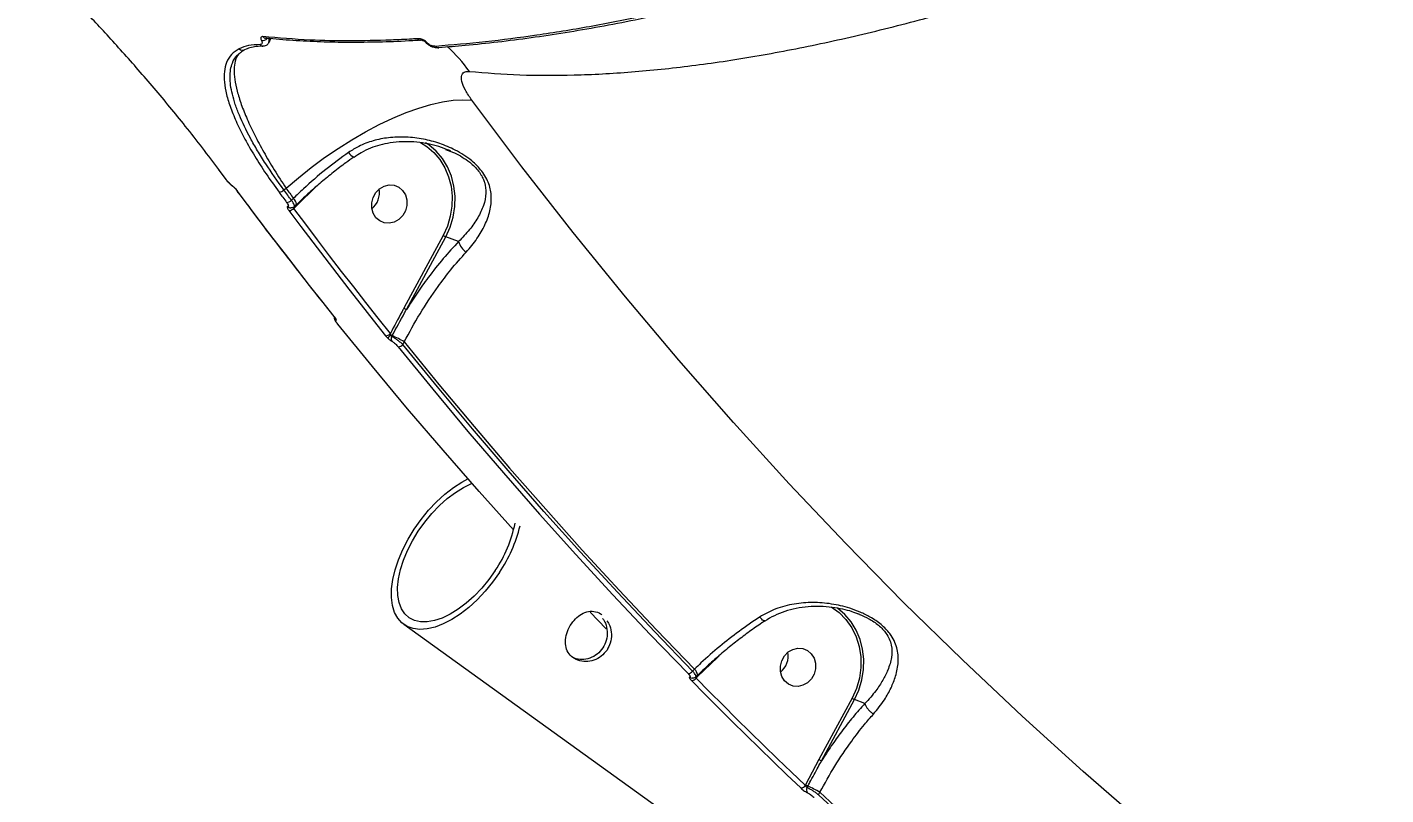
# Model space of a CAD drawing. Header units: millimetres. Extents: x -4781 to 5098, y -4410 to 4664.
# Drawn here: x -1802.5 to -1488, y -994.1 to -816.4 of the extents above; entities that cross this region are included whole.
import ezdxf

# ---------------------------------------------------------------- set-up
doc = ezdxf.new("R2010")
doc.units = ezdxf.units.MM
for name, color, linetype in [('DIKOM_ОБЪЕКТ', 7, 'Continuous'), ('DIKOM_РАЗМЕР_ЗОНА', 7, 'Continuous'), ('DIKOM_РАЗМЕР_ОБЪЕКТА', 7, 'Continuous')]:
    doc.layers.add(name, color=color, linetype=linetype)
doc.styles.add('style1', font='arial.ttf', dxfattribs={"width": 0.8})
doc.dimstyles.new('1-50', dxfattribs={"dimtxt": 300, "dimasz": 200, "dimexe": 100, "dimexo": 0, "dimgap": 100, "dimtad": 1, "dimtxsty": 'style1', "dimcen": 200, "dimclrd": 7, "dimclre": 7, "dimclrt": 7, "dimadec": 1, "dimazin": 2, "dimtfac": 1, "dimtmove": 0, "dimatfit": 2, "dimfxl": 0, "dimlwd": 25, "dimlwe": 18, "dimarcsym": 0})

# ---------------------------------------------------------------- blocks, each defined once
blk = doc.blocks.new('*D54')
at = {"layer": 'Defpoints', "color": 0, "transparency": 16777216}
for p in [(2534.93, 1098.4), (-3331.22, 763.4), (2534.93, -3200.56)]:
    blk.add_point(p, dxfattribs=at)
at = {"layer": 'DIKOM_РАЗМЕР_ОБЪЕКТА', "color": 7, "lineweight": 18, "transparency": 16777216}
for p, q in [((2534.93, 1098.4), (2534.93, -3300.56)), ((-3331.22, 763.4), (-3331.22, -3300.56))]:
    blk.add_line(p, q, dxfattribs=at)
at = {"layer": 'DIKOM_РАЗМЕР_ОБЪЕКТА', "color": 7, "lineweight": 25, "transparency": 16777216}
blk.add_line((-3131.22, -3200.56), (2334.93, -3200.56), dxfattribs=at)
at = {"layer": 'DIKOM_РАЗМЕР_ОБЪЕКТА', "color": 7, "transparency": 16777216}
for points in [[(-3131.22, -3167.23), (-3131.22, -3233.9), (-3331.22, -3200.56)], [(2334.93, -3167.23), (2334.93, -3233.9), (2534.93, -3200.56)]]:
    blk.add_solid(points, dxfattribs=at)
at = {"layer": 'DIKOM_РАЗМЕР_ОБЪЕКТА', "color": 7, "transparency": 16777216, "insert": (941.13, -2947.39), "char_height": 300, "attachment_point": 5, "style": 'style1'}
blk.add_mtext('5870', dxfattribs=at)
blk = doc.blocks.new('*D57')
at = {"layer": 'Defpoints', "color": 0, "transparency": 16777216}
for p in [(4034.06, 1180.11), (-4781.22, 856.14), (4034.06, -4310.06)]:
    blk.add_point(p, dxfattribs=at)
at = {"layer": 'DIKOM_РАЗМЕР_ЗОНА', "color": 7, "lineweight": 18, "transparency": 16777216}
for p, q in [((4034.06, 1180.11), (4034.06, -4410.06)), ((-4781.22, 856.14), (-4781.22, -4410.06))]:
    blk.add_line(p, q, dxfattribs=at)
at = {"layer": 'DIKOM_РАЗМЕР_ЗОНА', "color": 7, "lineweight": 25, "transparency": 16777216}
blk.add_line((-4581.22, -4310.06), (3834.06, -4310.06), dxfattribs=at)
at = {"layer": 'DIKOM_РАЗМЕР_ЗОНА', "color": 7, "transparency": 16777216}
for points in [[(-4581.22, -4276.72), (-4581.22, -4343.39), (-4781.22, -4310.06)], [(3834.06, -4276.72), (3834.06, -4343.39), (4034.06, -4310.06)]]:
    blk.add_solid(points, dxfattribs=at)
at = {"layer": 'DIKOM_РАЗМЕР_ЗОНА', "color": 7, "transparency": 16777216, "insert": (-1490.8, -4056.88), "char_height": 300, "attachment_point": 5, "style": 'style1'}
blk.add_mtext('8820', dxfattribs=at)

msp = doc.modelspace()

# ---------------------------------------------------------------- linework, layer by layer
at = {"layer": 'DIKOM_ОБЪЕКТ', "color": 7, "linetype": 'Continuous', "lineweight": 15}
for p, q in [((-1747.886, -820.843), (-1747.937, -820.844)), ((-1747.342, -818.996), (-1747.343, -818.996)), ((-1711.472, -819.474), (-1711.492, -819.476)), ((-1753.156, -822.354), (-1753.04, -822.266)), ((-1751.838, -821.553), (-1752.237, -821.722)), ((-1705.682, -844.723), (-1704.468, -845.201)), ((-1726.889, -846.465), (-1726.9, -846.471)), ((-1756.477, -851.709), (-1758.238, -849.325)), ((-1743.097, -854.124), (-1742.596, -853.724)), ((-1740.17, -857.775), (-1735.588, -853.349)), ((-1735.588, -853.349), (-1735.355, -853.122)), ((-1740.875, -856.053), (-1741.338, -856.506)), ((-1740.793, -858.385), (-1740.17, -857.775)), ((-1740.151, -857.456), (-1740.683, -857.976)), ((-1740.151, -857.456), (-1740.14, -857.443)), ((-1706.234, -864.632), (-1715.327, -881.48)), ((-1714.733, -881.784), (-1705.639, -864.936)), ((-1702.64, -866.063), (-1705.639, -864.936)), ((-1718.115, -888.042), (-1718.006, -887.84)), ((-1715.563, -889.891), (-1715.232, -889.277)), ((-1668.484, -955.694), (-1672.185, -951.838)), ((-1554.36, -1070.606), (-1715.333, -954.69)), ((-1647.332, -966.748), (-1642.74, -962.312)), ((-1642.74, -962.312), (-1642.369, -961.949)), ((-1648.037, -965.027), (-1648.501, -965.48)), ((-1647.313, -966.429), (-1647.724, -966.83)), ((-1647.689, -967.098), (-1647.332, -966.748)), ((-1647.313, -966.429), (-1647.303, -966.417)), ((-1611.576, -971.784), (-1619.226, -985.958)), ((-1618.631, -986.261), (-1610.982, -972.088)), ((-1608.604, -972.982), (-1610.982, -972.088)), ((-1619.226, -985.958), (-1622.343, -991.814)), ((-1622.343, -991.814), (-1622.408, -991.933)), ((-1621.982, -992.46), (-1621.788, -992.101)), ((-1619.333, -994.131), (-1619.014, -993.539))]:
    msp.add_line(p, q, dxfattribs=at)
at = {"layer": 'DIKOM_ОБЪЕКТ', "color": 7, "linetype": 'Continuous', "lineweight": 15, "flags": 128}
for points in [[(-1709.987, -820.021), (-1710.029, -820.035), (-1710.065, -820.044), (-1710.097, -820.049), (-1710.124, -820.049), (-1710.146, -820.044), (-1710.162, -820.035), (-1710.173, -820.02), (-1710.178, -820.002)], [(-1707.271, -821.243), (-1707.264, -821.242), (-1707.222, -821.237)], [(-1742.596, -853.724), (-1739.742, -851.278), (-1736.764, -848.91), (-1733.69, -846.643), (-1730.548, -844.496), (-1727.367, -842.489), (-1724.175, -840.642), (-1721.001, -838.969), (-1717.875, -837.488), (-1714.826, -836.211), (-1711.879, -835.149), (-1709.064, -834.313), (-1706.405, -833.71), (-1703.927, -833.347), (-1701.651, -833.225), (-1699.6, -833.346)], [(-1484.371, -1048.046), (-1499.537, -1036.785), (-1514.496, -1025.217), (-1529.243, -1013.346), (-1543.773, -1001.178), (-1558.082, -988.713), (-1572.164, -975.958), (-1586.016, -962.916), (-1599.632, -949.592), (-1613.009, -935.989), (-1626.143, -922.112), (-1639.029, -907.964), (-1651.663, -893.553), (-1664.041, -878.88), (-1676.159, -863.951), (-1688.013, -848.772), (-1699.6, -833.346)], [(-1711.488, -843.13), (-1710.027, -844.046), (-1708.391, -845.444), (-1706.981, -847.103), (-1705.827, -848.986), (-1704.954, -851.054), (-1704.383, -853.26), (-1704.125, -855.556), (-1704.185, -857.892), (-1704.564, -860.217), (-1705.252, -862.48), (-1706.234, -864.632)], [(-1705.639, -864.936), (-1704.626, -862.716), (-1703.917, -860.383), (-1703.527, -857.985), (-1703.464, -855.576), (-1703.73, -853.208), (-1704.32, -850.933), (-1705.219, -848.801), (-1706.41, -846.859), (-1707.864, -845.148), (-1709.551, -843.707), (-1710.312, -843.195)], [(-1758.238, -849.325), (-1758.236, -849.328), (-1758.177, -849.374)], [(-1756.416, -851.758), (-1756.637, -851.46), (-1756.857, -851.162), (-1757.077, -850.864), (-1757.297, -850.566), (-1757.517, -850.268), (-1757.737, -849.97), (-1757.957, -849.672), (-1758.177, -849.374)], [(-1756.477, -851.709), (-1756.475, -851.712), (-1756.416, -851.758)], [(-1754.913, -853.287), (-1755.009, -853.213), (-1755.12, -853.086)], [(-1753.883, -854.361), (-1753.88, -854.365), (-1753.82, -854.41)], [(-1731.454, -883.385), (-1734.3, -879.811), (-1737.132, -876.222), (-1739.95, -872.621), (-1742.753, -869.005), (-1745.542, -865.377), (-1748.316, -861.735), (-1751.075, -858.079), (-1753.82, -854.41)], [(-1744.218, -854.624), (-1743.998, -854.922), (-1743.778, -855.221), (-1743.558, -855.519), (-1743.338, -855.817), (-1743.118, -856.115), (-1742.898, -856.412), (-1742.678, -856.71), (-1742.457, -857.008)], [(-1741.338, -856.506), (-1741.558, -856.208), (-1741.778, -855.911), (-1741.998, -855.613), (-1742.218, -855.315), (-1742.438, -855.017), (-1742.658, -854.72), (-1742.877, -854.422), (-1743.097, -854.124)], [(-1742.596, -853.724), (-1742.381, -854.015), (-1742.166, -854.306), (-1741.951, -854.598), (-1741.736, -854.889), (-1741.521, -855.181), (-1741.306, -855.471), (-1741.091, -855.762), (-1740.875, -856.053)], [(-1715.594, -860.042), (-1716.475, -860.939), (-1717.536, -861.548), (-1718.692, -861.819), (-1719.849, -861.731), (-1720.914, -861.291), (-1721.799, -860.535), (-1722.434, -859.523), (-1722.767, -858.338), (-1722.771, -857.076), (-1722.445, -855.839), (-1721.817, -854.727), (-1720.936, -853.831), (-1719.875, -853.222), (-1718.719, -852.95), (-1717.562, -853.038), (-1716.498, -853.478), (-1715.612, -854.234), (-1714.977, -855.246), (-1714.644, -856.431), (-1714.64, -857.693), (-1714.966, -858.93), (-1715.594, -860.042)], [(-1718.445, -887.337), (-1721.289, -883.765), (-1724.119, -880.18), (-1726.934, -876.581), (-1729.735, -872.968), (-1732.522, -869.343), (-1735.294, -865.703), (-1738.051, -862.051), (-1740.793, -858.385)], [(-1741.914, -858.888), (-1739.169, -862.557), (-1736.41, -866.213), (-1733.636, -869.855), (-1730.847, -873.483), (-1728.043, -877.099), (-1725.226, -880.701), (-1722.394, -884.289), (-1719.547, -887.863)], [(-1731.514, -883.339), (-1731.514, -883.339), (-1731.454, -883.385)], [(-1731.224, -883.741), (-1731.182, -883.803), (-1731.088, -883.896)], [(-1689.906, -932.807), (-1697.912, -923.886), (-1706.252, -914.371), (-1714.483, -904.746), (-1722.607, -895.012), (-1730.62, -885.171)], [(-1648.501, -965.48), (-1657.252, -956.424), (-1665.9, -947.254), (-1674.443, -937.971), (-1682.882, -928.575), (-1691.214, -919.068), (-1699.439, -909.451), (-1707.556, -899.725), (-1715.563, -889.891)], [(-1715.232, -889.277), (-1707.21, -899.133), (-1699.078, -908.88), (-1690.837, -918.518), (-1682.489, -928.045), (-1674.033, -937.461), (-1665.472, -946.764), (-1656.806, -955.953), (-1648.037, -965.027)], [(-1716.661, -890.421), (-1708.647, -900.263), (-1700.524, -909.996), (-1692.292, -919.622), (-1683.953, -929.137), (-1675.507, -938.54), (-1666.957, -947.831), (-1658.302, -957.009), (-1649.544, -966.072)], [(-1693.211, -942.664), (-1694.799, -944.906), (-1696.528, -947.023), (-1698.368, -948.979), (-1700.29, -950.743), (-1702.258, -952.281), (-1704.24, -953.57), (-1706.203, -954.586), (-1708.111, -955.312), (-1709.933, -955.736), (-1711.637, -955.85), (-1713.195, -955.653), (-1714.579, -955.148), (-1715.767, -954.344), (-1716.736, -953.254), (-1717.472, -951.897), (-1717.961, -950.296), (-1718.196, -948.479), (-1718.171, -946.476), (-1717.888, -944.322), (-1717.351, -942.055), (-1716.57, -939.711), (-1715.557, -937.333), (-1714.331, -934.96), (-1712.912, -932.632), (-1711.324, -930.391), (-1709.595, -928.274), (-1707.754, -926.317), (-1705.833, -924.554), (-1703.864, -923.015), (-1701.882, -921.726), (-1700.485, -920.976)], [(-1694.149, -942.186), (-1695.651, -944.3), (-1697.291, -946.29), (-1699.039, -948.119), (-1700.861, -949.753), (-1702.725, -951.161), (-1704.594, -952.317), (-1706.436, -953.201), (-1708.214, -953.795), (-1709.896, -954.088), (-1711.451, -954.074), (-1712.85, -953.755), (-1714.066, -953.135), (-1715.078, -952.227), (-1715.865, -951.048), (-1716.414, -949.619), (-1716.715, -947.967), (-1716.761, -946.122), (-1716.551, -944.12), (-1716.091, -941.998), (-1715.387, -939.794), (-1714.455, -937.55), (-1713.31, -935.308), (-1711.974, -933.11), (-1710.472, -930.996), (-1708.831, -929.006), (-1707.084, -927.178), (-1705.262, -925.544), (-1703.398, -924.135), (-1701.528, -922.979), (-1699.687, -922.095), (-1699.547, -922.039)], [(-1616.431, -950.621), (-1616.401, -950.638), (-1614.572, -951.949), (-1612.973, -953.566), (-1611.642, -955.451), (-1610.613, -957.557), (-1609.909, -959.833), (-1609.547, -962.226), (-1609.537, -964.676), (-1609.879, -967.125), (-1610.564, -969.514), (-1611.576, -971.784)], [(-1610.982, -972.088), (-1609.984, -969.873), (-1609.289, -967.546), (-1608.909, -965.157), (-1608.856, -962.759), (-1609.128, -960.402), (-1609.72, -958.139), (-1610.619, -956.018), (-1611.807, -954.086), (-1613.256, -952.383), (-1614.936, -950.948), (-1615.019, -950.889)], [(-1620.983, -967.281), (-1621.864, -968.178), (-1622.925, -968.786), (-1624.081, -969.058), (-1625.238, -968.97), (-1626.303, -968.53), (-1627.188, -967.773), (-1627.823, -966.762), (-1628.156, -965.577), (-1628.16, -964.315), (-1627.834, -963.078), (-1627.206, -961.966), (-1626.325, -961.069), (-1625.264, -960.46), (-1624.108, -960.189), (-1622.951, -960.277), (-1621.886, -960.717), (-1621.001, -961.473), (-1620.366, -962.485), (-1620.033, -963.67), (-1620.029, -964.932), (-1620.355, -966.169), (-1620.983, -967.281)], [(-1648.733, -967.691), (-1645.614, -970.849), (-1642.482, -973.993), (-1639.338, -977.122), (-1636.181, -980.236), (-1633.012, -983.336), (-1629.831, -986.421), (-1626.637, -989.491), (-1623.431, -992.547)], [(-1622.408, -991.933), (-1625.611, -988.88), (-1628.803, -985.812), (-1631.981, -982.73), (-1635.148, -979.633), (-1638.302, -976.521), (-1641.444, -973.394), (-1644.573, -970.253), (-1647.689, -967.098)], [(-1619.014, -993.539), (-1609.778, -1002.15), (-1600.443, -1010.64), (-1591.012, -1019.006), (-1581.485, -1027.247), (-1571.863, -1035.362), (-1562.148, -1043.35), (-1552.342, -1051.212), (-1542.444, -1058.943)], [(-1542.917, -1059.405), (-1552.794, -1051.687), (-1562.58, -1043.842), (-1572.275, -1035.869), (-1581.877, -1027.769), (-1591.386, -1019.545), (-1600.798, -1011.196), (-1610.115, -1002.724), (-1619.333, -994.131)]]:
    msp.add_lwpolyline(points, dxfattribs=at)
at = {"layer": 'DIKOM_ОБЪЕКТ', "color": 7, "linetype": 'Continuous', "lineweight": 15}
for centre, radius, start, end in [((-1747.921, -820.004), 0.84, 214.24281, 268.85315), ((-1748.077, -818.049), 1.491, 261.05919, 319.18095), ((-1747.262, -818.207), 0.792, 212.31827, 264.35856), ((-1711.503, -818.728), 0.749, 210.75601, 270.86585), ((-1707.288, -820.506), 0.737, 210.41244, 271.32212), ((-1752.705, -820.847), 0.934, 218.52491, 307.64134), ((-1728.82, -847.184), 35.261, 35.57779, 48.07818), ((-1726.086, -844.287), 2.331, 209.23718, 249.5713), ((-1744.246, -853.055), 1.569, 271.02338, 317.06882), ((-1725.85, -854.698), 4.901, 309.33546, 9.44302), ((-1725.846, -854.699), 4.897, 309.30696, 9.47152), ((-1742.486, -855.443), 1.565, 271.07875, 317.23967), ((-1741.469, -857.371), 0.923, 218.89275, 269.17693), ((-1741.939, -857.334), 1.555, 270.92641, 317.46824), ((-1742.362, -857.729), 2.24, 7.3192, 48.40669), ((-1739.415, -857.116), 1.002, 208.60976, 221.12846), ((-1703.531, -860.075), 5.298, 239.3281, 246.55365), ((-1698.577, -864.957), 4.212, 195.22322, 236.806), ((-1730.279, -883.636), 0.997, 186.3557, 220.35542), ((-1712.659, -876.985), 5.228, 239.30883, 246.62721), ((-1719.586, -886.365), 1.498, 271.49267, 319.60709), ((-1713.679, -892.542), 6.751, 133.79509, 142.48073), ((-1716.081, -883.52), 4.729, 241.30481, 245.97706), ((-1717.22, -888.586), 1.047, 148.71358, 212.30158), ((-1730.228, -914.832), 29.63, 59.59509, 65.64036), ((-1716.71, -888.916), 1.506, 271.87038, 319.63627), ((-1718.485, -925.605), 29.448, 325.73178, 348.92376), ((-1721.014, -923.862), 33.564, 325.93106, 346.18157), ((-1631.239, -961.936), 4.901, 309.3299, 9.44337), ((-1631.232, -961.938), 4.895, 309.29017, 9.47918), ((-1649.635, -964.697), 1.378, 273.8054, 325.39045), ((-1649.514, -966.695), 2.228, 7.16958, 48.49398), ((-1648.509, -966.223), 0.913, 226.28527, 266.89295), ((-1648.819, -966.324), 1.37, 273.5998, 325.57942), ((-1646.456, -966.004), 1.15, 209.46316, 220.37758), ((-1608.906, -967.283), 5.234, 239.32126, 246.63339), ((-1616.555, -981.457), 5.234, 239.32126, 246.63339), ((-1623.53, -991.223), 1.328, 274.27406, 327.65345), ((-1619.302, -986.622), 6.017, 239.63645, 245.59151), ((-1621.101, -992.992), 1.029, 148.84971, 219.72289), ((-1634.036, -1019.145), 29.687, 59.60092, 65.63452)]:
    msp.add_arc(centre, radius, start, end, dxfattribs=at)
for points, knots in [([(-1700.141, -826.669), (-1696.301, -826.986), (-1688.607, -827.621), (-1676.038, -827.616), (-1662.766, -826.92), (-1648.778, -825.47), (-1634.159, -823.288), (-1618.943, -820.37), (-1603.144, -816.709), (-1586.801, -812.325), (-1569.969, -807.238), (-1552.726, -801.473), (-1535.154, -795.058), (-1517.298, -788.004), (-1499.184, -780.311), (-1480.845, -772.004), (-1462.346, -763.116), (-1443.771, -753.691), (-1425.206, -743.773), (-1406.7, -733.381), (-1388.284, -722.525), (-1369.987, -711.232), (-1351.874, -699.546), (-1334.027, -687.524), (-1316.53, -675.22), (-1299.426, -662.663), (-1282.751, -649.867), (-1266.525, -636.859), (-1250.807, -623.692), (-1235.669, -610.427), (-1221.176, -597.128), (-1208.418, -584.821), (-1197.211, -573.532), (-1190.772, -566.697), (-1187.553, -563.279)], [0, 0, 0, 0, 0.03155663, 0.06321286, 0.0949197, 0.12662656, 0.15828294, 0.18983941, 0.22139713, 0.25305436, 0.28476196, 0.31646992, 0.34812713, 0.37968505, 0.41126502, 0.44294433, 0.47467424, 0.50640413, 0.53808345, 0.56966396, 0.60129519, 0.63302521, 0.66480636, 0.69658742, 0.72831845, 0.75995011, 0.79165926, 0.82346749, 0.85532685, 0.88718615, 0.91899504, 0.9507048, 0.97535237, 1, 1, 1, 1]), ([(-1758.177, -849.374), (-1759.411, -847.721), (-1761.879, -844.415), (-1765.706, -839.549), (-1769.474, -834.915), (-1773.127, -830.554), (-1776.805, -826.283), (-1780.457, -822.154), (-1784.029, -818.211), (-1787.472, -814.499), (-1790.718, -811.078), (-1793.76, -807.941), (-1795.551, -806.147), (-1796.445, -805.252)], [0, 0, 0, 0, 0.1021818, 0.2043674, 0.2924884, 0.3808915, 0.4690149, 0.5574022, 0.6460773, 0.7344711, 0.8228841, 0.9115808, 1, 1, 1, 1]), ([(-1659.746, -813.891), (-1663.971, -814.737), (-1672.422, -816.427), (-1684.643, -818.377), (-1696.547, -819.93), (-1704.132, -820.563), (-1707.924, -820.879)], [0, 0, 0, 0, 0.24909667, 0.49819337, 0.74909682, 1, 1, 1, 1]), ([(-1659.034, -814.202), (-1659.951, -814.398), (-1663.652, -815.189), (-1669.985, -816.378), (-1678.026, -817.768), (-1685.898, -818.951), (-1693.601, -819.937), (-1700.728, -820.702), (-1705.196, -821.043), (-1707.226, -821.198)], [0, 0, 0, 0, 0.0534207, 0.2155104, 0.3777291, 0.5400467, 0.7024231, 0.8648191, 1, 1, 1, 1]), ([(-1748.615, -820.477), (-1749.533, -820.513), (-1751.382, -820.585), (-1752.748, -821.146), (-1753.435, -821.429)], [0, 0, 0, 0, 0.49649877, 1, 1, 1, 1]), ([(-1747.886, -820.877), (-1748.001, -820.872), (-1748.74, -820.84), (-1749.887, -820.981), (-1751.097, -821.213), (-1751.658, -821.471), (-1751.838, -821.553)], [0, 0, 0, 0, 0.0695326, 0.4448935, 0.8219136, 1, 1, 1, 1]), ([(-1748.309, -819.522), (-1748.256, -819.636), (-1748.151, -819.864), (-1748.134, -820.164), (-1748.252, -820.421), (-1748.486, -820.457), (-1748.615, -820.477)], [0, 0, 0, 0, 0.1850236, 0.3686162, 0.6501323, 1, 1, 1, 1]), ([(-1747.931, -818.63), (-1747.959, -818.628), (-1748.13, -818.615), (-1748.355, -818.681), (-1748.476, -818.908), (-1748.461, -819.193), (-1748.359, -819.412), (-1748.309, -819.522)], [0, 0, 0, 0, 0.063983, 0.3886331, 0.6456002, 0.8223612, 1, 1, 1, 1]), ([(-1746.604, -819.967), (-1746.637, -820.064), (-1746.738, -820.359), (-1747.151, -820.678), (-1747.595, -820.843), (-1747.851, -820.827), (-1747.938, -820.822)], [0, 0, 0, 0, 0.1732409, 0.523482, 0.8382462, 1, 1, 1, 1]), ([(-1712.147, -819.111), (-1712.561, -819.136), (-1714.631, -819.262), (-1719.947, -819.516), (-1727.893, -819.668), (-1737.863, -819.483), (-1744.329, -818.936), (-1747.931, -818.63)], [0, 0, 0, 0, 0.0321647, 0.1608339, 0.418396, 0.6759577, 1, 1, 1, 1]), ([(-1711.473, -819.454), (-1712.062, -819.496), (-1715.076, -819.71), (-1720.323, -819.899), (-1727.191, -820.01), (-1733.83, -819.911), (-1740.241, -819.598), (-1744.739, -819.283), (-1747.039, -819.013), (-1747.34, -818.977)], [0, 0, 0, 0, 0.045204, 0.2314049, 0.4171916, 0.6023547, 0.7870726, 0.972158, 1, 1, 1, 1]), ([(-1746.616, -819.963), (-1746.574, -819.887), (-1746.464, -819.688), (-1746.466, -819.359), (-1746.555, -819.119), (-1746.575, -819.065)], [0, 0, 0, 0, 0.3230045, 0.8497739, 1, 1, 1, 1]), ([(-1746.116, -819.107), (-1746.202, -819.239), (-1746.368, -819.497), (-1746.503, -819.858), (-1746.569, -820.033)], [0, 0, 0, 0, 0.5141777, 1, 1, 1, 1]), ([(-1709.987, -820.021), (-1710.009, -819.996), (-1710.11, -819.879), (-1710.36, -819.659), (-1710.776, -819.403), (-1711.428, -819.14), (-1711.86, -819.122), (-1712.147, -819.111)], [0, 0, 0, 0, 0.0348989, 0.1620666, 0.3362921, 0.5591882, 1, 1, 1, 1]), ([(-1710.107, -820.116), (-1710.111, -820.109), (-1710.118, -820.096), (-1710.146, -820.055), (-1710.189, -820.002), (-1710.258, -819.934), (-1710.359, -819.848), (-1710.523, -819.737), (-1710.778, -819.606), (-1711.14, -819.489), (-1711.395, -819.468), (-1711.486, -819.476), (-1711.492, -819.477)], [0, 0, 0, 0, 0.02681, 0.0533827, 0.0873663, 0.1247479, 0.1771259, 0.2583073, 0.3974565, 0.6243867, 0.9772043, 1, 1, 1, 1]), ([(-1707.272, -821.23), (-1707.355, -821.238), (-1707.743, -821.279), (-1708.403, -821.156), (-1709.198, -820.83), (-1709.792, -820.45), (-1710.05, -820.136), (-1710.147, -820.019)], [0, 0, 0, 0, 0.0893552, 0.4211372, 0.6598692, 0.8725225, 1, 1, 1, 1]), ([(-1707.924, -820.879), (-1708.202, -820.871), (-1708.616, -820.858), (-1709.238, -820.61), (-1709.631, -820.368), (-1709.87, -820.157), (-1709.967, -820.044), (-1709.987, -820.021)], [0, 0, 0, 0, 0.4456232, 0.6623212, 0.8364766, 0.9657483, 1, 1, 1, 1]), ([(-1753.435, -821.429), (-1754.071, -821.832), (-1755.341, -822.639), (-1756.422, -824.468), (-1756.937, -826.646), (-1756.933, -829.117), (-1756.442, -831.951), (-1755.492, -835.113), (-1754.477, -837.465), (-1753.969, -838.643)], [0, 0, 0, 0, 0.1565188, 0.3130344, 0.4500728, 0.5875492, 0.7245878, 0.8620757, 1, 1, 1, 1]), ([(-1743.097, -854.124), (-1744.556, -852.08), (-1746.765, -848.985), (-1749.216, -845.021), (-1751.403, -841.184), (-1753.139, -837.576), (-1754.38, -834.278), (-1755.275, -831.212), (-1755.642, -828.509), (-1755.476, -826.217), (-1754.977, -824.47), (-1754.346, -823.2), (-1753.593, -822.673), (-1753.436, -822.563)], [0, 0, 0, 0, 0.1419035, 0.2149715, 0.2880428, 0.4299463, 0.5030376, 0.5761316, 0.7175128, 0.7903307, 0.8631515, 0.9713964, 1, 1, 1, 1]), ([(-1752.924, -822.175), (-1753.133, -822.312), (-1753.83, -822.766), (-1754.397, -824.127), (-1754.695, -826.129), (-1754.541, -828.466), (-1753.986, -831.187), (-1753.012, -834.282), (-1751.646, -837.7), (-1749.907, -841.395), (-1747.798, -845.333), (-1745.382, -849.449), (-1743.524, -852.3), (-1742.596, -853.724)], [0, 0, 0, 0, 0.0473531, 0.1571893, 0.2505329, 0.3441686, 0.437514, 0.5311778, 0.6251392, 0.7188017, 0.8124376, 0.9063661, 1, 1, 1, 1]), ([(-1752.206, -821.739), (-1752.247, -821.756), (-1752.58, -821.892), (-1752.818, -822.097), (-1753.027, -822.278)], [0, 0, 0, 0, 0.1211441, 1, 1, 1, 1]), ([(-1699.6, -833.346), (-1700.139, -832.552), (-1701.211, -830.974), (-1701.998, -828.93), (-1702.026, -827.432), (-1701.345, -826.669), (-1700.495, -826.669), (-1700.141, -826.669)], [0, 0, 0, 0, 0.218016, 0.4332364, 0.6437921, 0.8514393, 1, 1, 1, 1]), ([(-1753.969, -838.643), (-1753.38, -839.867), (-1752.201, -842.314), (-1749.894, -846.277), (-1747.269, -850.381), (-1745.234, -853.211), (-1744.218, -854.624)], [0, 0, 0, 0, 0.2499038, 0.4996705, 0.7502293, 1, 1, 1, 1]), ([(-1700.882, -868.482), (-1700.01, -867.459), (-1698.263, -865.412), (-1696.469, -862.204), (-1695.282, -858.975), (-1694.931, -855.826), (-1695.382, -853.21), (-1696.273, -851.218), (-1697.481, -849.365), (-1699.262, -847.565), (-1701.424, -846.001), (-1703.895, -844.584), (-1707.013, -843.279), (-1710.838, -842.269), (-1714.824, -841.79), (-1718.746, -841.914), (-1722.432, -842.648), (-1725.56, -843.798), (-1727.347, -844.934), (-1728.12, -845.425)], [0, 0, 0, 0, 0.0759062, 0.1519038, 0.2286312, 0.305188, 0.3688572, 0.4016152, 0.43433, 0.4904594, 0.5282376, 0.566085, 0.6308772, 0.6957717, 0.7645222, 0.8332279, 0.8936785, 0.9540609, 1, 1, 1, 1]), ([(-1728.12, -845.425), (-1729.896, -846.727), (-1733.501, -849.368), (-1737.745, -853.038), (-1740.119, -855.325), (-1740.875, -856.053)], [0, 0, 0, 0, 0.3984847, 0.8085248, 1, 1, 1, 1]), ([(-1704.448, -845.163), (-1704.778, -845.01), (-1705.873, -844.504), (-1707.842, -843.863), (-1710.366, -843.273), (-1713.021, -842.952), (-1715.761, -842.913), (-1718.397, -843.177), (-1720.838, -843.669), (-1723.071, -844.425), (-1725.082, -845.368), (-1726.285, -846.197), (-1726.827, -846.571)], [0, 0, 0, 0, 0.0455172, 0.1510966, 0.2611952, 0.3760839, 0.4946748, 0.6149283, 0.717942, 0.8143612, 0.9164703, 1, 1, 1, 1]), ([(-1704.468, -845.201), (-1704.176, -845.31), (-1703.258, -845.654), (-1701.778, -846.508), (-1699.805, -847.841), (-1697.894, -849.722), (-1696.988, -851.373), (-1696.415, -853.085), (-1696.217, -855.066), (-1696.801, -857.758), (-1698.125, -860.546), (-1700.017, -863.338), (-1701.759, -865.147), (-1702.64, -866.063)], [0, 0, 0, 0, 0.0292098, 0.0919631, 0.156208, 0.2469913, 0.3366556, 0.3528539, 0.4598885, 0.5920489, 0.7286182, 0.8626058, 1, 1, 1, 1]), ([(-1726.875, -846.507), (-1727.503, -846.947), (-1729.101, -848.068), (-1731.633, -850.014), (-1734.456, -852.308), (-1737.188, -854.703), (-1739.082, -856.432), (-1740.015, -857.369), (-1740.115, -857.469)], [0, 0, 0, 0, 0.135003, 0.3436374, 0.5536687, 0.7643807, 0.9748345, 1, 1, 1, 1]), ([(-1754.915, -853.278), (-1754.941, -853.264), (-1755.157, -853.143), (-1755.505, -852.819), (-1756.027, -852.277), (-1756.375, -851.861), (-1756.516, -851.651), (-1756.538, -851.619)], [0, 0, 0, 0, 0.0456611, 0.3865337, 0.6601928, 0.9475455, 1, 1, 1, 1]), ([(-1755.12, -853.086), (-1755.208, -853.023), (-1755.383, -852.898), (-1755.718, -852.579), (-1756.062, -852.207), (-1756.293, -851.922), (-1756.402, -851.777), (-1756.416, -851.758)], [0, 0, 0, 0, 0.2407581, 0.4813784, 0.7222016, 0.9629816, 1, 1, 1, 1]), ([(-1753.82, -854.41), (-1753.835, -854.391), (-1753.943, -854.246), (-1754.176, -853.962), (-1754.52, -853.591), (-1754.858, -853.274), (-1755.033, -853.149), (-1755.12, -853.086)], [0, 0, 0, 0, 0.0373326, 0.2778752, 0.5187038, 0.759179, 1, 1, 1, 1]), ([(-1753.888, -854.358), (-1753.927, -854.305), (-1754.04, -854.153), (-1754.279, -853.875), (-1754.551, -853.592), (-1754.761, -853.4), (-1754.884, -853.305), (-1754.906, -853.291), (-1754.913, -853.287)], [0, 0, 0, 0, 0.121511, 0.3474765, 0.5853669, 0.7802401, 0.927843, 1, 1, 1, 1]), ([(-1731.513, -883.34), (-1733.484, -880.862), (-1739.198, -873.677), (-1746.653, -864.015), (-1752.075, -856.775), (-1753.883, -854.361)], [0, 0, 0, 0, 0.259793, 0.7531909, 1, 1, 1, 1]), ([(-1742.457, -857.008), (-1742.371, -857.131), (-1742.199, -857.379), (-1742.065, -857.681), (-1742.044, -857.886), (-1742.115, -857.947), (-1742.179, -857.95), (-1742.188, -857.95)], [0, 0, 0, 0, 0.2404071, 0.4810307, 0.721879, 0.9628843, 1, 1, 1, 1]), ([(-1742.188, -857.95), (-1742.196, -857.95), (-1742.259, -857.952), (-1742.331, -858.014), (-1742.309, -858.217), (-1742.173, -858.518), (-1742, -858.765), (-1741.914, -858.888)], [0, 0, 0, 0, 0.0372975, 0.2782445, 0.5190057, 0.7595665, 1, 1, 1, 1]), ([(-1740.695, -857.961), (-1740.726, -857.999), (-1740.846, -858.144), (-1741.139, -858.268), (-1741.377, -858.283), (-1741.483, -858.289)], [0, 0, 0, 0, 0.1629355, 0.6279288, 1, 1, 1, 1]), ([(-1740.708, -857.95), (-1740.681, -857.936), (-1740.596, -857.889), (-1740.664, -857.593), (-1740.894, -857.114), (-1741.19, -856.708), (-1741.338, -856.506)], [0, 0, 0, 0, 0.1279548, 0.4187609, 0.7093951, 1, 1, 1, 1]), ([(-1740.793, -858.385), (-1740.818, -858.34), (-1740.868, -858.25), (-1740.899, -858.139), (-1740.899, -858.066), (-1740.875, -858.05), (-1740.867, -858.045)], [0, 0, 0, 0, 0.289363, 0.5799751, 0.871047, 1, 1, 1, 1]), ([(-1702.64, -866.063), (-1703.834, -867.352), (-1706.24, -869.949), (-1709.451, -874.024), (-1712.301, -877.986), (-1713.919, -880.514), (-1714.733, -881.784)], [0, 0, 0, 0, 0.2794507, 0.5634167, 0.7807037, 1, 1, 1, 1]), ([(-1715.232, -889.277), (-1714.044, -887.091), (-1711.635, -882.658), (-1707.924, -877.122), (-1704.314, -872.337), (-1702.087, -869.835), (-1700.882, -868.482)], [0, 0, 0, 0, 0.2848535, 0.5777435, 0.7715601, 1, 1, 1, 1]), ([(-1731.225, -883.74), (-1731.226, -883.738), (-1731.245, -883.706), (-1731.33, -883.579), (-1731.433, -883.439), (-1731.508, -883.346), (-1731.514, -883.339)], [0, 0, 0, 0, 0.0361416, 0.4304771, 0.956826, 1, 1, 1, 1]), ([(-1731.088, -883.896), (-1731.115, -883.853), (-1731.209, -883.703), (-1731.352, -883.517), (-1731.454, -883.385)], [0, 0, 0, 0, 0.28767706, 1, 1, 1, 1]), ([(-1730.674, -885.128), (-1730.699, -885.097), (-1730.889, -884.868), (-1731.121, -884.529), (-1731.31, -884.161), (-1731.413, -883.831), (-1731.391, -883.612), (-1731.382, -883.514)], [0, 0, 0, 0, 0.0566091, 0.4262613, 0.6817552, 0.8567295, 1, 1, 1, 1]), ([(-1731.188, -883.805), (-1731.187, -883.806), (-1731.185, -883.812), (-1731.197, -883.786), (-1731.219, -883.751), (-1731.227, -883.738)], [0, 0, 0, 0, 0.1682972, 0.6986966, 1, 1, 1, 1]), ([(-1715.327, -881.48), (-1715.467, -881.742), (-1716.514, -883.69), (-1717.549, -885.645), (-1718.445, -887.337)], [0, 0, 0, 0, 0.13436132, 1, 1, 1, 1]), ([(-1718.006, -887.84), (-1717.064, -886.078), (-1715.982, -884.055), (-1714.876, -882.044), (-1714.733, -881.784)], [0, 0, 0, 0, 0.8707568, 1, 1, 1, 1]), ([(-1730.62, -885.171), (-1730.721, -885.041), (-1730.922, -884.78), (-1731.096, -884.481), (-1731.152, -884.291), (-1731.076, -884.284), (-1731.038, -884.281)], [0, 0, 0, 0, 0.2565694, 0.5135833, 0.7612181, 1, 1, 1, 1]), ([(-1731.038, -884.281), (-1731.003, -884.278), (-1730.932, -884.273), (-1730.961, -884.124), (-1731.048, -883.968), (-1731.088, -883.896)], [0, 0, 0, 0, 0.35089096, 0.70128269, 1, 1, 1, 1]), ([(-1719.547, -887.863), (-1719.503, -887.918), (-1719.349, -888.107), (-1719.165, -888.296), (-1719.034, -888.43)], [0, 0, 0, 0, 0.2880534, 1, 1, 1, 1]), ([(-1719.034, -888.43), (-1718.935, -888.524), (-1718.719, -888.729), (-1718.385, -888.992), (-1718.199, -889.094), (-1718.105, -889.145)], [0, 0, 0, 0, 0.2985626, 0.6489845, 1, 1, 1, 1]), ([(-1718.352, -887.669), (-1718.378, -887.591), (-1718.415, -887.48), (-1718.438, -887.369), (-1718.445, -887.337)], [0, 0, 0, 0, 0.7045325, 1, 1, 1, 1]), ([(-1718.115, -888.042), (-1718.139, -888.025), (-1718.167, -888.004), (-1718.226, -887.931), (-1718.287, -887.829), (-1718.331, -887.721), (-1718.352, -887.669)], [0, 0, 0, 0, 0.2615161, 0.320734, 0.6711989, 1, 1, 1, 1]), ([(-1715.563, -889.891), (-1715.623, -889.836), (-1715.875, -889.603), (-1716.37, -889.183), (-1717.024, -888.691), (-1717.643, -888.28), (-1717.957, -888.121), (-1718.115, -888.042)], [0, 0, 0, 0, 0.0748667, 0.3151429, 0.5451163, 0.7714706, 1, 1, 1, 1]), ([(-1718.105, -889.145), (-1718.012, -889.196), (-1717.825, -889.298), (-1717.47, -889.578), (-1717.102, -889.92), (-1716.83, -890.215), (-1716.694, -890.382), (-1716.661, -890.421)], [0, 0, 0, 0, 0.2249995, 0.4495928, 0.6802361, 0.9237695, 1, 1, 1, 1]), ([(-1606.602, -975.435), (-1605.71, -974.335), (-1604.087, -972.331), (-1602.479, -969.382), (-1601.339, -966.451), (-1600.743, -963.373), (-1600.971, -960.63), (-1601.779, -958.439), (-1602.874, -956.62), (-1604.717, -954.692), (-1607.168, -953.025), (-1609.673, -951.795), (-1612.663, -950.698), (-1616.325, -949.854), (-1620.66, -949.508), (-1625.014, -949.861), (-1629.244, -950.909), (-1631.75, -952.301), (-1632.97, -952.979)], [0, 0, 0, 0, 0.0785465, 0.1430549, 0.2076001, 0.2872114, 0.3665476, 0.40575, 0.4448493, 0.4974419, 0.5496902, 0.5922701, 0.6349354, 0.7072952, 0.7797274, 0.8544826, 0.9291391, 1, 1, 1, 1]), ([(-1668.291, -960.609), (-1668.706, -961.122), (-1669.535, -962.149), (-1671.31, -963.065), (-1673.23, -963.403), (-1675.093, -963.091), (-1676.6, -962.186), (-1677.583, -960.832), (-1677.998, -959.154), (-1677.835, -957.266), (-1677.122, -955.363), (-1675.985, -953.69), (-1674.577, -952.425), (-1672.984, -951.665), (-1671.348, -951.591), (-1670.145, -951.902), (-1669.651, -952.382), (-1669.585, -952.445)], [0, 0, 0, 0, 0.0696382, 0.1392279, 0.210468, 0.2831082, 0.3538695, 0.4223701, 0.4917422, 0.5637247, 0.6360917, 0.7060651, 0.7746592, 0.8447524, 0.9171235, 0.9890827, 1, 1, 1, 1]), ([(-1632.97, -952.979), (-1634.567, -954.062), (-1637.702, -956.188), (-1642.264, -959.79), (-1645.672, -962.765), (-1647.54, -964.551), (-1648.037, -965.027)], [0, 0, 0, 0, 0.3028956, 0.5944585, 0.8920313, 1, 1, 1, 1]), ([(-1631.771, -953.846), (-1631.816, -953.867), (-1631.924, -953.916), (-1632.259, -953.714), (-1632.611, -953.387), (-1632.857, -953.114), (-1632.943, -953.011), (-1632.97, -952.979)], [0, 0, 0, 0, 0.2242712, 0.5301831, 0.8361094, 0.9493643, 1, 1, 1, 1]), ([(-1609.784, -952.384), (-1610.377, -952.158), (-1611.665, -951.668), (-1613.794, -951.118), (-1616.25, -950.684), (-1618.942, -950.476), (-1621.747, -950.555), (-1624.497, -950.931), (-1627.116, -951.639), (-1629.55, -952.6), (-1631.019, -953.48), (-1631.737, -953.91)], [0, 0, 0, 0, 0.0810397, 0.1759342, 0.2838989, 0.4059343, 0.5303828, 0.6548151, 0.7738116, 0.8894115, 1, 1, 1, 1]), ([(-1610.391, -952.171), (-1610.217, -952.222), (-1610.013, -952.283), (-1609.818, -952.377), (-1609.788, -952.391)], [0, 0, 0, 0, 0.848043, 1, 1, 1, 1]), ([(-1609.788, -952.391), (-1609.089, -952.698), (-1607.54, -953.378), (-1605.338, -954.842), (-1603.739, -956.523), (-1602.871, -958.072), (-1602.584, -959.003), (-1602.3, -960.443), (-1602.333, -962.381), (-1603.13, -965.044), (-1604.404, -967.612), (-1606.122, -970.194), (-1607.647, -972.031), (-1608.601, -972.985), (-1608.601, -972.985)], [0, 0, 0, 0, 0.0688992, 0.1526137, 0.235726, 0.2965014, 0.3600011, 0.3632511, 0.4968293, 0.6359473, 0.7481982, 0.8623729, 0.9999312, 1, 1, 1, 1]), ([(-1669.32, -953.285), (-1669.083, -953.655), (-1668.51, -954.552), (-1668.163, -956.36), (-1668.305, -958.386), (-1668.93, -959.565), (-1669.23, -960.131)], [0, 0, 0, 0, 0.1906571, 0.4617808, 0.7418627, 1, 1, 1, 1]), ([(-1668.304, -953.842), (-1668.069, -954.225), (-1667.507, -955.141), (-1667.203, -956.966), (-1667.394, -958.945), (-1668.007, -960.081), (-1668.291, -960.609)], [0, 0, 0, 0, 0.1973617, 0.4726514, 0.7548939, 1, 1, 1, 1]), ([(-1631.745, -953.887), (-1631.985, -954.042), (-1633.186, -954.816), (-1635.344, -956.354), (-1638.201, -958.492), (-1641.021, -960.762), (-1643.766, -963.131), (-1645.861, -965.034), (-1646.991, -966.154), (-1647.28, -966.441)], [0, 0, 0, 0, 0.0440876, 0.2202893, 0.3981691, 0.5773993, 0.7575035, 0.9379563, 1, 1, 1, 1]), ([(-1669.23, -960.131), (-1669.643, -960.643), (-1670.47, -961.665), (-1672.242, -962.562), (-1674.122, -962.931), (-1675.269, -962.656), (-1675.818, -962.524)], [0, 0, 0, 0, 0.25197803, 0.50367428, 0.76256723, 1, 1, 1, 1]), ([(-1647.749, -966.806), (-1647.725, -966.793), (-1647.647, -966.753), (-1647.742, -966.483), (-1648.012, -966.042), (-1648.338, -965.667), (-1648.501, -965.48)], [0, 0, 0, 0, 0.1299584, 0.4196333, 0.7100075, 1, 1, 1, 1]), ([(-1649.544, -966.072), (-1649.443, -966.181), (-1649.24, -966.398), (-1649.065, -966.66), (-1649.013, -966.835), (-1649.071, -966.885), (-1649.132, -966.884), (-1649.14, -966.883)], [0, 0, 0, 0, 0.2407391, 0.4814251, 0.7216543, 0.9612224, 1, 1, 1, 1]), ([(-1649.14, -966.883), (-1649.149, -966.883), (-1649.209, -966.882), (-1649.267, -966.931), (-1649.214, -967.105), (-1649.038, -967.366), (-1648.835, -967.582), (-1648.733, -967.691)], [0, 0, 0, 0, 0.0385805, 0.2781062, 0.5183835, 0.7593409, 1, 1, 1, 1]), ([(-1647.74, -966.815), (-1647.798, -966.876), (-1647.939, -967.023), (-1648.235, -967.118), (-1648.459, -967.147), (-1648.555, -967.135), (-1648.559, -967.134)], [0, 0, 0, 0, 0.26565411, 0.64149923, 0.98602848, 1, 1, 1, 1]), ([(-1647.689, -967.098), (-1647.73, -967.068), (-1647.81, -967.008), (-1647.88, -966.936), (-1647.908, -966.889), (-1647.891, -966.88), (-1647.886, -966.878)], [0, 0, 0, 0, 0.2941818, 0.5848119, 0.8723157, 1, 1, 1, 1]), ([(-1608.604, -972.982), (-1609.521, -974.013), (-1611.365, -976.086), (-1613.96, -979.408), (-1616.404, -982.799), (-1617.887, -985.104), (-1618.631, -986.261)], [0, 0, 0, 0, 0.2595498, 0.5218442, 0.7598838, 1, 1, 1, 1]), ([(-1608.601, -972.985), (-1608.602, -972.984), (-1608.602, -972.983), (-1608.603, -972.982), (-1608.604, -972.982)], [0, 0, 0, 0, 0.6180597, 1, 1, 1, 1]), ([(-1608.601, -972.985), (-1608.549, -973.162), (-1608.444, -973.516), (-1608.026, -974.148), (-1607.469, -974.767), (-1606.999, -975.159), (-1606.709, -975.364), (-1606.639, -975.411), (-1606.602, -975.435)], [0, 0, 0, 0, 0.23161066, 0.46325108, 0.6949084, 0.92651331, 0.96106685, 1, 1, 1, 1]), ([(-1619.014, -993.539), (-1617.895, -991.51), (-1615.624, -987.394), (-1612.073, -982.172), (-1609.019, -978.203), (-1607.302, -976.237), (-1606.602, -975.435)], [0, 0, 0, 0, 0.307249, 0.6233162, 0.8463426, 1, 1, 1, 1]), ([(-1621.788, -992.101), (-1621.631, -991.809), (-1620.841, -990.344), (-1619.8, -988.391), (-1618.895, -986.742), (-1618.631, -986.261)], [0, 0, 0, 0, 0.150437, 0.7521664, 1, 1, 1, 1]), ([(-1623.431, -992.547), (-1623.404, -992.572), (-1623.263, -992.704), (-1622.975, -992.951), (-1622.573, -993.254), (-1622.188, -993.507), (-1621.991, -993.602), (-1621.893, -993.649)], [0, 0, 0, 0, 0.0557928, 0.2968158, 0.5326509, 0.7663121, 1, 1, 1, 1]), ([(-1621.982, -992.46), (-1622.014, -992.442), (-1622.079, -992.405), (-1622.191, -992.287), (-1622.299, -992.139), (-1622.369, -992.015), (-1622.402, -991.946), (-1622.408, -991.933)], [0, 0, 0, 0, 0.217927, 0.4436303, 0.6833131, 0.9395923, 1, 1, 1, 1]), ([(-1619.333, -994.131), (-1619.38, -994.095), (-1619.628, -993.901), (-1620.133, -993.535), (-1620.829, -993.078), (-1621.489, -992.69), (-1621.817, -992.536), (-1621.982, -992.46)], [0, 0, 0, 0, 0.0548058, 0.294441, 0.5301365, 0.7646641, 1, 1, 1, 1]), ([(-1621.893, -993.649), (-1621.794, -993.697), (-1621.597, -993.791), (-1621.211, -994.043), (-1620.808, -994.346), (-1620.519, -994.591), (-1620.378, -994.723), (-1620.352, -994.747)], [0, 0, 0, 0, 0.2341441, 0.4679539, 0.7039908, 0.9449333, 1, 1, 1, 1])]:
    msp.add_open_spline(points, degree=3, knots=knots, dxfattribs=at)

# ---------------------------------------------------------------- dimensions: what is measured, and where the dimension line sits
at = {"layer": 'DIKOM_РАЗМЕР_ЗОНА'}
dim = msp.add_linear_dim(base=(4034.06, -4310.056), p1=(-4781.222, 856.139), p2=(4034.06, 1180.105), text='8820', dimstyle='1-50', dxfattribs=at)
dim.commit()
dim.dimension.update_dxf_attribs({"geometry": '*D57', "text_midpoint": (-1490.8, -4310.056), "dimtype": 160})
at = {"layer": 'DIKOM_РАЗМЕР_ОБЪЕКТА'}
dim = msp.add_linear_dim(base=(2534.928, -3200.563), p1=(-3331.222, 763.397), p2=(2534.928, 1098.401), text='5870', dimstyle='1-50', dxfattribs=at)
dim.commit()
dim.dimension.update_dxf_attribs({"geometry": '*D54', "text_midpoint": (941.132, -3200.563), "dimtype": 160})

doc.saveas('drawing.dxf')
